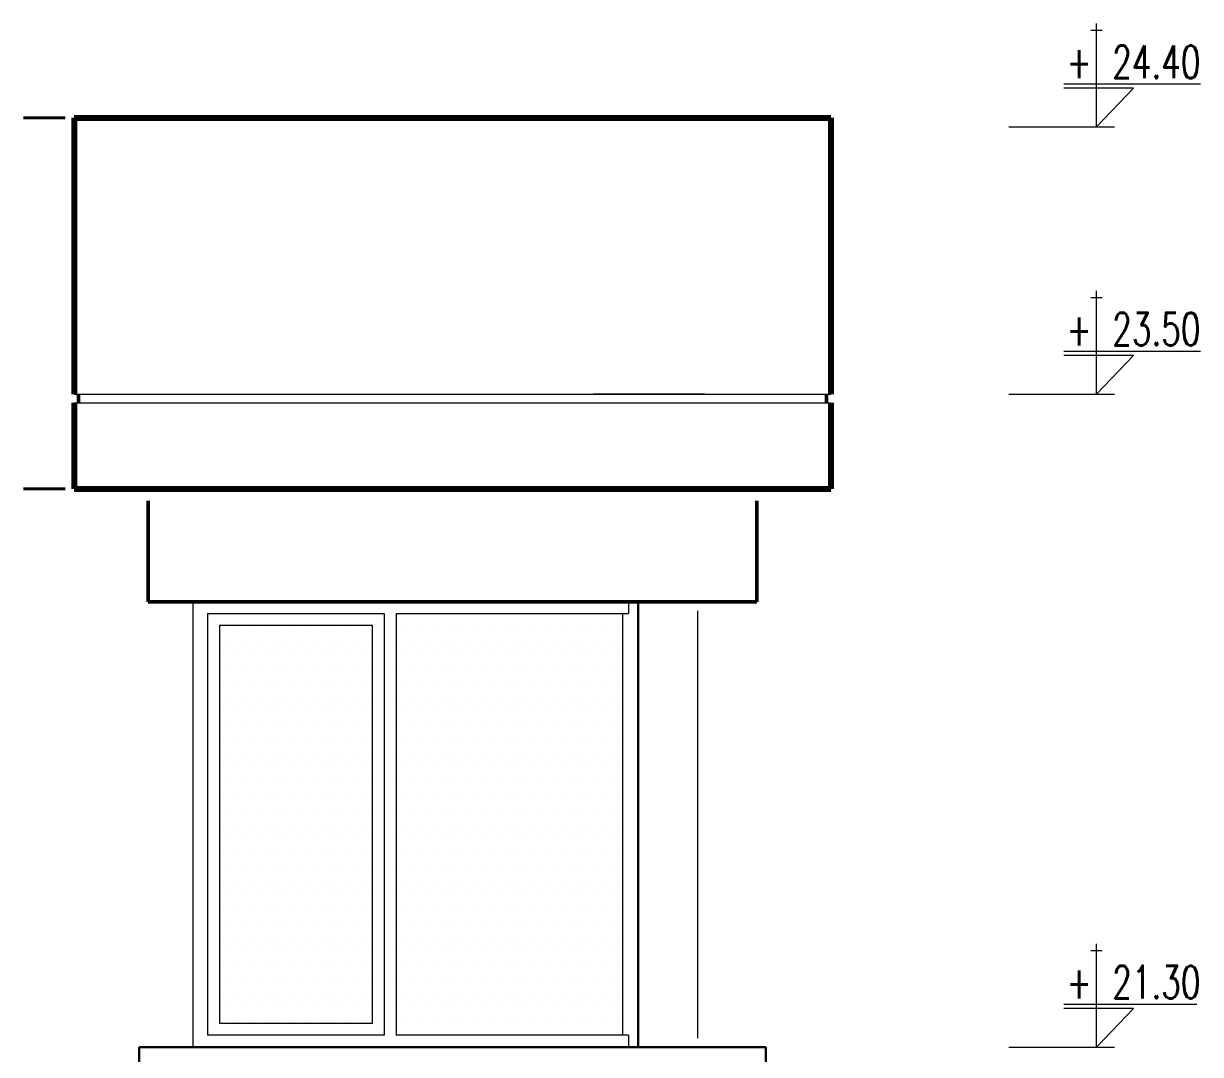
# Model space of a CAD drawing. Header units: millimetres. Extents: x 2016.56 to 2021.8, y 13721.83 to 13722.48.
# Drawn here: x 2020.2819 to 2020.3612, y 13722.3604 to 13722.4299 of the extents above; entities that cross this region are included whole.
import ezdxf

# ---------------------------------------------------------------- set-up
doc = ezdxf.new("R2010")
doc.units = ezdxf.units.MM
doc.linetypes.add('ACAD_ISO07W100', pattern=[3, 0, -3])
doc.layers.get('0').update_dxf_attribs({"lineweight": 20})
for name, color, linetype, lineweight in [('0.3', 150, 'Continuous', 30), ('0.5', 200, 'Continuous', 50), ('0.8', 6, 'Continuous', 80), ('DUVAR', 4, 'Continuous', 40), ('PENCERE', 3, 'Continuous', 13), ('TEFRİŞ', 11, 'Continuous', 9), ('TEXT', 7, 'Continuous', 20)]:
    doc.layers.add(name, color=color, linetype=linetype, lineweight=lineweight)
doc.styles.get("Standard").update_dxf_attribs({"font": 'txt.shx', "width": 0.7, "height": 11})

msp = doc.modelspace()

# ---------------------------------------------------------------- linework, layer by layer
for p, q in [((2020.293315, 13722.390938), (2020.293315, 13722.360938)), ((2020.322662, 13722.390938), (2020.322662, 13722.390138)), ((2020.294315, 13722.390138), (2020.306215, 13722.390138)), ((2020.294315, 13722.390138), (2020.294315, 13722.361738)), ((2020.306215, 13722.390138), (2020.306215, 13722.361738)), ((2020.307015, 13722.390138), (2020.307015, 13722.361738)), ((2020.307015, 13722.390138), (2020.322662, 13722.390138)), ((2020.322262, 13722.390138), (2020.322262, 13722.361738)), ((2020.305415, 13722.389338), (2020.295115, 13722.389338)), ((2020.295115, 13722.389338), (2020.295115, 13722.362538)), ((2020.305415, 13722.362538), (2020.305415, 13722.389338)), ((2020.295115, 13722.362538), (2020.305415, 13722.362538)), ((2020.306215, 13722.361738), (2020.294315, 13722.361738)), ((2020.322662, 13722.361738), (2020.307015, 13722.361738)), ((2020.322662, 13722.361738), (2020.322662, 13722.360938))]:
    msp.add_line(p, q)
at = {"layer": '0.3'}
for p, q in [((2020.323315, 13722.390938), (2020.323315, 13722.360938)), ((2020.289715, 13722.359938), (2020.289715, 13722.360938)), ((2020.331915, 13722.360938), (2020.289715, 13722.360938)), ((2020.331915, 13722.359938), (2020.331915, 13722.360938))]:
    msp.add_line(p, q, dxfattribs=at)
at = {"layer": '0.5'}
for p, q in [((2020.285615, 13722.404938), (2020.285615, 13722.404338)), ((2020.336015, 13722.404938), (2020.336015, 13722.404338)), ((2020.290315, 13722.397738), (2020.290315, 13722.390938)), ((2020.331315, 13722.397738), (2020.331315, 13722.390938)), ((2020.290315, 13722.390938), (2020.331315, 13722.390938)), ((2020.290315, 13722.390938), (2020.331315, 13722.390938))]:
    msp.add_line(p, q, dxfattribs=at)
at = {"layer": '0.8'}
for p, q in [((2020.285315, 13722.423538), (2020.285315, 13722.404938)), ((2020.285315, 13722.423538), (2020.336315, 13722.423538)), ((2020.336315, 13722.423538), (2020.336315, 13722.404938)), ((2020.285315, 13722.404338), (2020.285315, 13722.398538)), ((2020.336315, 13722.404338), (2020.336315, 13722.398538)), ((2020.285315, 13722.398538), (2020.336315, 13722.398538))]:
    msp.add_line(p, q, dxfattribs=at)
at = {"layer": 'DUVAR'}
for p, q in [((2020.284715, 13722.423538), (2020.281915, 13722.423538)), ((2020.284715, 13722.398538), (2020.281915, 13722.398538)), ((2020.295334, 13722.38929), (2020.295334, 13722.38929)), ((2020.296287, 13722.38929), (2020.296287, 13722.38929)), ((2020.297239, 13722.38929), (2020.297239, 13722.38929)), ((2020.298192, 13722.38929), (2020.298192, 13722.38929)), ((2020.299144, 13722.38929), (2020.299144, 13722.38929)), ((2020.300097, 13722.38929), (2020.300097, 13722.38929)), ((2020.301049, 13722.38929), (2020.301049, 13722.38929)), ((2020.302002, 13722.38929), (2020.302002, 13722.38929)), ((2020.302954, 13722.38929), (2020.302954, 13722.38929)), ((2020.303907, 13722.38929), (2020.303907, 13722.38929)), ((2020.304859, 13722.38929), (2020.304859, 13722.38929)), ((2020.307717, 13722.38929), (2020.307717, 13722.38929)), ((2020.308669, 13722.38929), (2020.308669, 13722.38929)), ((2020.309622, 13722.38929), (2020.309622, 13722.38929)), ((2020.310574, 13722.38929), (2020.310574, 13722.38929)), ((2020.311527, 13722.38929), (2020.311527, 13722.38929)), ((2020.312479, 13722.38929), (2020.312479, 13722.38929)), ((2020.313432, 13722.38929), (2020.313432, 13722.38929)), ((2020.314384, 13722.38929), (2020.314384, 13722.38929)), ((2020.315337, 13722.38929), (2020.315337, 13722.38929)), ((2020.316289, 13722.38929), (2020.316289, 13722.38929)), ((2020.317242, 13722.38929), (2020.317242, 13722.38929)), ((2020.318194, 13722.38929), (2020.318194, 13722.38929)), ((2020.319147, 13722.38929), (2020.319147, 13722.38929)), ((2020.320099, 13722.38929), (2020.320099, 13722.38929)), ((2020.321052, 13722.38929), (2020.321052, 13722.38929)), ((2020.322004, 13722.38929), (2020.322004, 13722.38929)), ((2020.29581, 13722.388338), (2020.29581, 13722.388338)), ((2020.296763, 13722.388338), (2020.296763, 13722.388338)), ((2020.297715, 13722.388338), (2020.297715, 13722.388338)), ((2020.298668, 13722.388338), (2020.298668, 13722.388338)), ((2020.29962, 13722.388338), (2020.29962, 13722.388338)), ((2020.300573, 13722.388338), (2020.300573, 13722.388338)), ((2020.301525, 13722.388338), (2020.301525, 13722.388338)), ((2020.302478, 13722.388338), (2020.302478, 13722.388338)), ((2020.30343, 13722.388338), (2020.30343, 13722.388338)), ((2020.304383, 13722.388338), (2020.304383, 13722.388338)), ((2020.305335, 13722.388338), (2020.305335, 13722.388338)), ((2020.30724, 13722.388338), (2020.30724, 13722.388338)), ((2020.308193, 13722.388338), (2020.308193, 13722.388338)), ((2020.309145, 13722.388338), (2020.309145, 13722.388338)), ((2020.310098, 13722.388338), (2020.310098, 13722.388338)), ((2020.31105, 13722.388338), (2020.31105, 13722.388338)), ((2020.312003, 13722.388338), (2020.312003, 13722.388338)), ((2020.312955, 13722.388338), (2020.312955, 13722.388338)), ((2020.313908, 13722.388338), (2020.313908, 13722.388338)), ((2020.31486, 13722.388338), (2020.31486, 13722.388338)), ((2020.315813, 13722.388338), (2020.315813, 13722.388338)), ((2020.316765, 13722.388338), (2020.316765, 13722.388338)), ((2020.317718, 13722.388338), (2020.317718, 13722.388338)), ((2020.31867, 13722.388338), (2020.31867, 13722.388338)), ((2020.319623, 13722.388338), (2020.319623, 13722.388338)), ((2020.320575, 13722.388338), (2020.320575, 13722.388338)), ((2020.321528, 13722.388338), (2020.321528, 13722.388338)), ((2020.295334, 13722.387385), (2020.295334, 13722.387385)), ((2020.296287, 13722.387385), (2020.296287, 13722.387385)), ((2020.297239, 13722.387385), (2020.297239, 13722.387385)), ((2020.298192, 13722.387385), (2020.298192, 13722.387385)), ((2020.299144, 13722.387385), (2020.299144, 13722.387385)), ((2020.300097, 13722.387385), (2020.300097, 13722.387385)), ((2020.301049, 13722.387385), (2020.301049, 13722.387385)), ((2020.302002, 13722.387385), (2020.302002, 13722.387385)), ((2020.302954, 13722.387385), (2020.302954, 13722.387385)), ((2020.303907, 13722.387385), (2020.303907, 13722.387385)), ((2020.304859, 13722.387385), (2020.304859, 13722.387385)), ((2020.307717, 13722.387385), (2020.307717, 13722.387385)), ((2020.308669, 13722.387385), (2020.308669, 13722.387385)), ((2020.309622, 13722.387385), (2020.309622, 13722.387385)), ((2020.310574, 13722.387385), (2020.310574, 13722.387385)), ((2020.311527, 13722.387385), (2020.311527, 13722.387385)), ((2020.312479, 13722.387385), (2020.312479, 13722.387385)), ((2020.313432, 13722.387385), (2020.313432, 13722.387385)), ((2020.314384, 13722.387385), (2020.314384, 13722.387385)), ((2020.315337, 13722.387385), (2020.315337, 13722.387385)), ((2020.316289, 13722.387385), (2020.316289, 13722.387385)), ((2020.317242, 13722.387385), (2020.317242, 13722.387385)), ((2020.318194, 13722.387385), (2020.318194, 13722.387385)), ((2020.319147, 13722.387385), (2020.319147, 13722.387385)), ((2020.320099, 13722.387385), (2020.320099, 13722.387385)), ((2020.321052, 13722.387385), (2020.321052, 13722.387385)), ((2020.322004, 13722.387385), (2020.322004, 13722.387385)), ((2020.29581, 13722.386433), (2020.29581, 13722.386433)), ((2020.296763, 13722.386433), (2020.296763, 13722.386433)), ((2020.297715, 13722.386433), (2020.297715, 13722.386433)), ((2020.298668, 13722.386433), (2020.298668, 13722.386433)), ((2020.29962, 13722.386433), (2020.29962, 13722.386433)), ((2020.300573, 13722.386433), (2020.300573, 13722.386433)), ((2020.301525, 13722.386433), (2020.301525, 13722.386433)), ((2020.302478, 13722.386433), (2020.302478, 13722.386433)), ((2020.30343, 13722.386433), (2020.30343, 13722.386433)), ((2020.304383, 13722.386433), (2020.304383, 13722.386433)), ((2020.305335, 13722.386433), (2020.305335, 13722.386433)), ((2020.30724, 13722.386433), (2020.30724, 13722.386433)), ((2020.308193, 13722.386433), (2020.308193, 13722.386433)), ((2020.309145, 13722.386433), (2020.309145, 13722.386433)), ((2020.310098, 13722.386433), (2020.310098, 13722.386433)), ((2020.31105, 13722.386433), (2020.31105, 13722.386433)), ((2020.312003, 13722.386433), (2020.312003, 13722.386433)), ((2020.312955, 13722.386433), (2020.312955, 13722.386433)), ((2020.313908, 13722.386433), (2020.313908, 13722.386433)), ((2020.31486, 13722.386433), (2020.31486, 13722.386433)), ((2020.315813, 13722.386433), (2020.315813, 13722.386433)), ((2020.316765, 13722.386433), (2020.316765, 13722.386433)), ((2020.317718, 13722.386433), (2020.317718, 13722.386433)), ((2020.31867, 13722.386433), (2020.31867, 13722.386433)), ((2020.319623, 13722.386433), (2020.319623, 13722.386433)), ((2020.320575, 13722.386433), (2020.320575, 13722.386433)), ((2020.321528, 13722.386433), (2020.321528, 13722.386433)), ((2020.295334, 13722.38548), (2020.295334, 13722.38548)), ((2020.296287, 13722.38548), (2020.296287, 13722.38548)), ((2020.297239, 13722.38548), (2020.297239, 13722.38548)), ((2020.298192, 13722.38548), (2020.298192, 13722.38548)), ((2020.299144, 13722.38548), (2020.299144, 13722.38548)), ((2020.300097, 13722.38548), (2020.300097, 13722.38548)), ((2020.301049, 13722.38548), (2020.301049, 13722.38548)), ((2020.302002, 13722.38548), (2020.302002, 13722.38548)), ((2020.302954, 13722.38548), (2020.302954, 13722.38548)), ((2020.303907, 13722.38548), (2020.303907, 13722.38548)), ((2020.304859, 13722.38548), (2020.304859, 13722.38548)), ((2020.307717, 13722.38548), (2020.307717, 13722.38548)), ((2020.308669, 13722.38548), (2020.308669, 13722.38548)), ((2020.309622, 13722.38548), (2020.309622, 13722.38548)), ((2020.310574, 13722.38548), (2020.310574, 13722.38548)), ((2020.311527, 13722.38548), (2020.311527, 13722.38548)), ((2020.312479, 13722.38548), (2020.312479, 13722.38548)), ((2020.313432, 13722.38548), (2020.313432, 13722.38548)), ((2020.314384, 13722.38548), (2020.314384, 13722.38548)), ((2020.315337, 13722.38548), (2020.315337, 13722.38548)), ((2020.316289, 13722.38548), (2020.316289, 13722.38548)), ((2020.317242, 13722.38548), (2020.317242, 13722.38548)), ((2020.318194, 13722.38548), (2020.318194, 13722.38548)), ((2020.319147, 13722.38548), (2020.319147, 13722.38548)), ((2020.320099, 13722.38548), (2020.320099, 13722.38548)), ((2020.321052, 13722.38548), (2020.321052, 13722.38548)), ((2020.322004, 13722.38548), (2020.322004, 13722.38548)), ((2020.29581, 13722.384528), (2020.29581, 13722.384528)), ((2020.296763, 13722.384528), (2020.296763, 13722.384528)), ((2020.297715, 13722.384528), (2020.297715, 13722.384528)), ((2020.298668, 13722.384528), (2020.298668, 13722.384528)), ((2020.29962, 13722.384528), (2020.29962, 13722.384528)), ((2020.300573, 13722.384528), (2020.300573, 13722.384528)), ((2020.301525, 13722.384528), (2020.301525, 13722.384528)), ((2020.302478, 13722.384528), (2020.302478, 13722.384528)), ((2020.30343, 13722.384528), (2020.30343, 13722.384528)), ((2020.304383, 13722.384528), (2020.304383, 13722.384528)), ((2020.305335, 13722.384528), (2020.305335, 13722.384528)), ((2020.30724, 13722.384528), (2020.30724, 13722.384528)), ((2020.308193, 13722.384528), (2020.308193, 13722.384528)), ((2020.309145, 13722.384528), (2020.309145, 13722.384528)), ((2020.310098, 13722.384528), (2020.310098, 13722.384528)), ((2020.31105, 13722.384528), (2020.31105, 13722.384528)), ((2020.312003, 13722.384528), (2020.312003, 13722.384528)), ((2020.312955, 13722.384528), (2020.312955, 13722.384528)), ((2020.313908, 13722.384528), (2020.313908, 13722.384528)), ((2020.31486, 13722.384528), (2020.31486, 13722.384528)), ((2020.315813, 13722.384528), (2020.315813, 13722.384528)), ((2020.316765, 13722.384528), (2020.316765, 13722.384528)), ((2020.317718, 13722.384528), (2020.317718, 13722.384528)), ((2020.31867, 13722.384528), (2020.31867, 13722.384528)), ((2020.319623, 13722.384528), (2020.319623, 13722.384528)), ((2020.320575, 13722.384528), (2020.320575, 13722.384528)), ((2020.321528, 13722.384528), (2020.321528, 13722.384528)), ((2020.295334, 13722.383575), (2020.295334, 13722.383575)), ((2020.296287, 13722.383575), (2020.296287, 13722.383575)), ((2020.297239, 13722.383575), (2020.297239, 13722.383575)), ((2020.298192, 13722.383575), (2020.298192, 13722.383575)), ((2020.299144, 13722.383575), (2020.299144, 13722.383575)), ((2020.300097, 13722.383575), (2020.300097, 13722.383575)), ((2020.301049, 13722.383575), (2020.301049, 13722.383575)), ((2020.302002, 13722.383575), (2020.302002, 13722.383575)), ((2020.302954, 13722.383575), (2020.302954, 13722.383575)), ((2020.303907, 13722.383575), (2020.303907, 13722.383575)), ((2020.304859, 13722.383575), (2020.304859, 13722.383575)), ((2020.307717, 13722.383575), (2020.307717, 13722.383575)), ((2020.308669, 13722.383575), (2020.308669, 13722.383575)), ((2020.309622, 13722.383575), (2020.309622, 13722.383575)), ((2020.310574, 13722.383575), (2020.310574, 13722.383575)), ((2020.311527, 13722.383575), (2020.311527, 13722.383575)), ((2020.312479, 13722.383575), (2020.312479, 13722.383575)), ((2020.313432, 13722.383575), (2020.313432, 13722.383575)), ((2020.314384, 13722.383575), (2020.314384, 13722.383575)), ((2020.315337, 13722.383575), (2020.315337, 13722.383575)), ((2020.316289, 13722.383575), (2020.316289, 13722.383575)), ((2020.317242, 13722.383575), (2020.317242, 13722.383575)), ((2020.318194, 13722.383575), (2020.318194, 13722.383575)), ((2020.319147, 13722.383575), (2020.319147, 13722.383575)), ((2020.320099, 13722.383575), (2020.320099, 13722.383575)), ((2020.321052, 13722.383575), (2020.321052, 13722.383575)), ((2020.322004, 13722.383575), (2020.322004, 13722.383575)), ((2020.29581, 13722.382623), (2020.29581, 13722.382623)), ((2020.296763, 13722.382623), (2020.296763, 13722.382623)), ((2020.297715, 13722.382623), (2020.297715, 13722.382623)), ((2020.298668, 13722.382623), (2020.298668, 13722.382623)), ((2020.29962, 13722.382623), (2020.29962, 13722.382623)), ((2020.300573, 13722.382623), (2020.300573, 13722.382623)), ((2020.301525, 13722.382623), (2020.301525, 13722.382623)), ((2020.302478, 13722.382623), (2020.302478, 13722.382623)), ((2020.30343, 13722.382623), (2020.30343, 13722.382623)), ((2020.304383, 13722.382623), (2020.304383, 13722.382623)), ((2020.305335, 13722.382623), (2020.305335, 13722.382623)), ((2020.30724, 13722.382623), (2020.30724, 13722.382623)), ((2020.308193, 13722.382623), (2020.308193, 13722.382623)), ((2020.309145, 13722.382623), (2020.309145, 13722.382623)), ((2020.310098, 13722.382623), (2020.310098, 13722.382623)), ((2020.31105, 13722.382623), (2020.31105, 13722.382623)), ((2020.312003, 13722.382623), (2020.312003, 13722.382623)), ((2020.312955, 13722.382623), (2020.312955, 13722.382623)), ((2020.313908, 13722.382623), (2020.313908, 13722.382623)), ((2020.31486, 13722.382623), (2020.31486, 13722.382623)), ((2020.315813, 13722.382623), (2020.315813, 13722.382623)), ((2020.316765, 13722.382623), (2020.316765, 13722.382623)), ((2020.317718, 13722.382623), (2020.317718, 13722.382623)), ((2020.31867, 13722.382623), (2020.31867, 13722.382623)), ((2020.319623, 13722.382623), (2020.319623, 13722.382623)), ((2020.320575, 13722.382623), (2020.320575, 13722.382623)), ((2020.321528, 13722.382623), (2020.321528, 13722.382623)), ((2020.295334, 13722.38167), (2020.295334, 13722.38167)), ((2020.296287, 13722.38167), (2020.296287, 13722.38167)), ((2020.297239, 13722.38167), (2020.297239, 13722.38167)), ((2020.298192, 13722.38167), (2020.298192, 13722.38167)), ((2020.299144, 13722.38167), (2020.299144, 13722.38167)), ((2020.300097, 13722.38167), (2020.300097, 13722.38167)), ((2020.301049, 13722.38167), (2020.301049, 13722.38167)), ((2020.302002, 13722.38167), (2020.302002, 13722.38167)), ((2020.302954, 13722.38167), (2020.302954, 13722.38167)), ((2020.303907, 13722.38167), (2020.303907, 13722.38167)), ((2020.304859, 13722.38167), (2020.304859, 13722.38167)), ((2020.307717, 13722.38167), (2020.307717, 13722.38167)), ((2020.308669, 13722.38167), (2020.308669, 13722.38167)), ((2020.309622, 13722.38167), (2020.309622, 13722.38167)), ((2020.310574, 13722.38167), (2020.310574, 13722.38167)), ((2020.311527, 13722.38167), (2020.311527, 13722.38167)), ((2020.312479, 13722.38167), (2020.312479, 13722.38167)), ((2020.313432, 13722.38167), (2020.313432, 13722.38167)), ((2020.314384, 13722.38167), (2020.314384, 13722.38167)), ((2020.315337, 13722.38167), (2020.315337, 13722.38167)), ((2020.316289, 13722.38167), (2020.316289, 13722.38167)), ((2020.317242, 13722.38167), (2020.317242, 13722.38167)), ((2020.318194, 13722.38167), (2020.318194, 13722.38167)), ((2020.319147, 13722.38167), (2020.319147, 13722.38167)), ((2020.320099, 13722.38167), (2020.320099, 13722.38167)), ((2020.321052, 13722.38167), (2020.321052, 13722.38167)), ((2020.322004, 13722.38167), (2020.322004, 13722.38167)), ((2020.29581, 13722.380718), (2020.29581, 13722.380718)), ((2020.296763, 13722.380718), (2020.296763, 13722.380718)), ((2020.297715, 13722.380718), (2020.297715, 13722.380718)), ((2020.298668, 13722.380718), (2020.298668, 13722.380718)), ((2020.29962, 13722.380718), (2020.29962, 13722.380718)), ((2020.300573, 13722.380718), (2020.300573, 13722.380718)), ((2020.301525, 13722.380718), (2020.301525, 13722.380718)), ((2020.302478, 13722.380718), (2020.302478, 13722.380718)), ((2020.30343, 13722.380718), (2020.30343, 13722.380718)), ((2020.304383, 13722.380718), (2020.304383, 13722.380718)), ((2020.305335, 13722.380718), (2020.305335, 13722.380718)), ((2020.30724, 13722.380718), (2020.30724, 13722.380718)), ((2020.308193, 13722.380718), (2020.308193, 13722.380718)), ((2020.309145, 13722.380718), (2020.309145, 13722.380718)), ((2020.310098, 13722.380718), (2020.310098, 13722.380718)), ((2020.31105, 13722.380718), (2020.31105, 13722.380718)), ((2020.312003, 13722.380718), (2020.312003, 13722.380718)), ((2020.312955, 13722.380718), (2020.312955, 13722.380718)), ((2020.313908, 13722.380718), (2020.313908, 13722.380718)), ((2020.31486, 13722.380718), (2020.31486, 13722.380718)), ((2020.315813, 13722.380718), (2020.315813, 13722.380718)), ((2020.316765, 13722.380718), (2020.316765, 13722.380718)), ((2020.317718, 13722.380718), (2020.317718, 13722.380718)), ((2020.31867, 13722.380718), (2020.31867, 13722.380718)), ((2020.319623, 13722.380718), (2020.319623, 13722.380718)), ((2020.320575, 13722.380718), (2020.320575, 13722.380718)), ((2020.321528, 13722.380718), (2020.321528, 13722.380718)), ((2020.295334, 13722.379765), (2020.295334, 13722.379765)), ((2020.296287, 13722.379765), (2020.296287, 13722.379765)), ((2020.297239, 13722.379765), (2020.297239, 13722.379765)), ((2020.298192, 13722.379765), (2020.298192, 13722.379765)), ((2020.299144, 13722.379765), (2020.299144, 13722.379765)), ((2020.300097, 13722.379765), (2020.300097, 13722.379765)), ((2020.301049, 13722.379765), (2020.301049, 13722.379765)), ((2020.302002, 13722.379765), (2020.302002, 13722.379765)), ((2020.302954, 13722.379765), (2020.302954, 13722.379765)), ((2020.303907, 13722.379765), (2020.303907, 13722.379765)), ((2020.304859, 13722.379765), (2020.304859, 13722.379765)), ((2020.307717, 13722.379765), (2020.307717, 13722.379765)), ((2020.308669, 13722.379765), (2020.308669, 13722.379765)), ((2020.309622, 13722.379765), (2020.309622, 13722.379765)), ((2020.310574, 13722.379765), (2020.310574, 13722.379765)), ((2020.311527, 13722.379765), (2020.311527, 13722.379765)), ((2020.312479, 13722.379765), (2020.312479, 13722.379765)), ((2020.313432, 13722.379765), (2020.313432, 13722.379765)), ((2020.314384, 13722.379765), (2020.314384, 13722.379765)), ((2020.315337, 13722.379765), (2020.315337, 13722.379765)), ((2020.316289, 13722.379765), (2020.316289, 13722.379765)), ((2020.317242, 13722.379765), (2020.317242, 13722.379765)), ((2020.318194, 13722.379765), (2020.318194, 13722.379765)), ((2020.319147, 13722.379765), (2020.319147, 13722.379765)), ((2020.320099, 13722.379765), (2020.320099, 13722.379765)), ((2020.321052, 13722.379765), (2020.321052, 13722.379765)), ((2020.322004, 13722.379765), (2020.322004, 13722.379765)), ((2020.29581, 13722.378813), (2020.29581, 13722.378813)), ((2020.296763, 13722.378813), (2020.296763, 13722.378813)), ((2020.297715, 13722.378813), (2020.297715, 13722.378813)), ((2020.298668, 13722.378813), (2020.298668, 13722.378813)), ((2020.29962, 13722.378813), (2020.29962, 13722.378813)), ((2020.300573, 13722.378813), (2020.300573, 13722.378813)), ((2020.301525, 13722.378813), (2020.301525, 13722.378813)), ((2020.302478, 13722.378813), (2020.302478, 13722.378813)), ((2020.30343, 13722.378813), (2020.30343, 13722.378813)), ((2020.304383, 13722.378813), (2020.304383, 13722.378813)), ((2020.305335, 13722.378813), (2020.305335, 13722.378813)), ((2020.30724, 13722.378813), (2020.30724, 13722.378813)), ((2020.308193, 13722.378813), (2020.308193, 13722.378813)), ((2020.309145, 13722.378813), (2020.309145, 13722.378813)), ((2020.310098, 13722.378813), (2020.310098, 13722.378813)), ((2020.31105, 13722.378813), (2020.31105, 13722.378813)), ((2020.312003, 13722.378813), (2020.312003, 13722.378813)), ((2020.312955, 13722.378813), (2020.312955, 13722.378813)), ((2020.313908, 13722.378813), (2020.313908, 13722.378813)), ((2020.31486, 13722.378813), (2020.31486, 13722.378813)), ((2020.315813, 13722.378813), (2020.315813, 13722.378813)), ((2020.316765, 13722.378813), (2020.316765, 13722.378813)), ((2020.317718, 13722.378813), (2020.317718, 13722.378813)), ((2020.31867, 13722.378813), (2020.31867, 13722.378813)), ((2020.319623, 13722.378813), (2020.319623, 13722.378813)), ((2020.320575, 13722.378813), (2020.320575, 13722.378813)), ((2020.321528, 13722.378813), (2020.321528, 13722.378813)), ((2020.295334, 13722.37786), (2020.295334, 13722.37786)), ((2020.296287, 13722.37786), (2020.296287, 13722.37786)), ((2020.297239, 13722.37786), (2020.297239, 13722.37786)), ((2020.298192, 13722.37786), (2020.298192, 13722.37786)), ((2020.299144, 13722.37786), (2020.299144, 13722.37786)), ((2020.300097, 13722.37786), (2020.300097, 13722.37786)), ((2020.301049, 13722.37786), (2020.301049, 13722.37786)), ((2020.302002, 13722.37786), (2020.302002, 13722.37786)), ((2020.302954, 13722.37786), (2020.302954, 13722.37786)), ((2020.303907, 13722.37786), (2020.303907, 13722.37786)), ((2020.304859, 13722.37786), (2020.304859, 13722.37786)), ((2020.307717, 13722.37786), (2020.307717, 13722.37786)), ((2020.308669, 13722.37786), (2020.308669, 13722.37786)), ((2020.309622, 13722.37786), (2020.309622, 13722.37786)), ((2020.310574, 13722.37786), (2020.310574, 13722.37786)), ((2020.311527, 13722.37786), (2020.311527, 13722.37786)), ((2020.312479, 13722.37786), (2020.312479, 13722.37786)), ((2020.313432, 13722.37786), (2020.313432, 13722.37786)), ((2020.314384, 13722.37786), (2020.314384, 13722.37786)), ((2020.315337, 13722.37786), (2020.315337, 13722.37786)), ((2020.316289, 13722.37786), (2020.316289, 13722.37786)), ((2020.317242, 13722.37786), (2020.317242, 13722.37786)), ((2020.318194, 13722.37786), (2020.318194, 13722.37786)), ((2020.319147, 13722.37786), (2020.319147, 13722.37786)), ((2020.320099, 13722.37786), (2020.320099, 13722.37786)), ((2020.321052, 13722.37786), (2020.321052, 13722.37786)), ((2020.322004, 13722.37786), (2020.322004, 13722.37786)), ((2020.29581, 13722.376908), (2020.29581, 13722.376908)), ((2020.296763, 13722.376908), (2020.296763, 13722.376908)), ((2020.297715, 13722.376908), (2020.297715, 13722.376908)), ((2020.298668, 13722.376908), (2020.298668, 13722.376908)), ((2020.29962, 13722.376908), (2020.29962, 13722.376908)), ((2020.300573, 13722.376908), (2020.300573, 13722.376908)), ((2020.301525, 13722.376908), (2020.301525, 13722.376908)), ((2020.302478, 13722.376908), (2020.302478, 13722.376908)), ((2020.30343, 13722.376908), (2020.30343, 13722.376908)), ((2020.304383, 13722.376908), (2020.304383, 13722.376908)), ((2020.305335, 13722.376908), (2020.305335, 13722.376908)), ((2020.30724, 13722.376908), (2020.30724, 13722.376908)), ((2020.308193, 13722.376908), (2020.308193, 13722.376908)), ((2020.309145, 13722.376908), (2020.309145, 13722.376908)), ((2020.310098, 13722.376908), (2020.310098, 13722.376908)), ((2020.31105, 13722.376908), (2020.31105, 13722.376908)), ((2020.312003, 13722.376908), (2020.312003, 13722.376908)), ((2020.312955, 13722.376908), (2020.312955, 13722.376908)), ((2020.313908, 13722.376908), (2020.313908, 13722.376908)), ((2020.31486, 13722.376908), (2020.31486, 13722.376908)), ((2020.315813, 13722.376908), (2020.315813, 13722.376908)), ((2020.316765, 13722.376908), (2020.316765, 13722.376908)), ((2020.317718, 13722.376908), (2020.317718, 13722.376908)), ((2020.31867, 13722.376908), (2020.31867, 13722.376908)), ((2020.319623, 13722.376908), (2020.319623, 13722.376908)), ((2020.320575, 13722.376908), (2020.320575, 13722.376908)), ((2020.321528, 13722.376908), (2020.321528, 13722.376908)), ((2020.295334, 13722.375955), (2020.295334, 13722.375955)), ((2020.296287, 13722.375955), (2020.296287, 13722.375955)), ((2020.297239, 13722.375955), (2020.297239, 13722.375955)), ((2020.298192, 13722.375955), (2020.298192, 13722.375955)), ((2020.299144, 13722.375955), (2020.299144, 13722.375955)), ((2020.300097, 13722.375955), (2020.300097, 13722.375955)), ((2020.301049, 13722.375955), (2020.301049, 13722.375955)), ((2020.302002, 13722.375955), (2020.302002, 13722.375955)), ((2020.302954, 13722.375955), (2020.302954, 13722.375955)), ((2020.303907, 13722.375955), (2020.303907, 13722.375955)), ((2020.304859, 13722.375955), (2020.304859, 13722.375955)), ((2020.307717, 13722.375955), (2020.307717, 13722.375955)), ((2020.308669, 13722.375955), (2020.308669, 13722.375955)), ((2020.309622, 13722.375955), (2020.309622, 13722.375955)), ((2020.310574, 13722.375955), (2020.310574, 13722.375955)), ((2020.311527, 13722.375955), (2020.311527, 13722.375955)), ((2020.312479, 13722.375955), (2020.312479, 13722.375955)), ((2020.313432, 13722.375955), (2020.313432, 13722.375955)), ((2020.314384, 13722.375955), (2020.314384, 13722.375955)), ((2020.315337, 13722.375955), (2020.315337, 13722.375955)), ((2020.316289, 13722.375955), (2020.316289, 13722.375955)), ((2020.317242, 13722.375955), (2020.317242, 13722.375955)), ((2020.318194, 13722.375955), (2020.318194, 13722.375955)), ((2020.319147, 13722.375955), (2020.319147, 13722.375955)), ((2020.320099, 13722.375955), (2020.320099, 13722.375955)), ((2020.321052, 13722.375955), (2020.321052, 13722.375955)), ((2020.322004, 13722.375955), (2020.322004, 13722.375955)), ((2020.29581, 13722.375003), (2020.29581, 13722.375003)), ((2020.296763, 13722.375003), (2020.296763, 13722.375003)), ((2020.297715, 13722.375003), (2020.297715, 13722.375003)), ((2020.298668, 13722.375003), (2020.298668, 13722.375003)), ((2020.29962, 13722.375003), (2020.29962, 13722.375003)), ((2020.300573, 13722.375003), (2020.300573, 13722.375003)), ((2020.301525, 13722.375003), (2020.301525, 13722.375003)), ((2020.302478, 13722.375003), (2020.302478, 13722.375003)), ((2020.30343, 13722.375003), (2020.30343, 13722.375003)), ((2020.304383, 13722.375003), (2020.304383, 13722.375003)), ((2020.305335, 13722.375003), (2020.305335, 13722.375003)), ((2020.30724, 13722.375003), (2020.30724, 13722.375003)), ((2020.308193, 13722.375003), (2020.308193, 13722.375003)), ((2020.309145, 13722.375003), (2020.309145, 13722.375003)), ((2020.310098, 13722.375003), (2020.310098, 13722.375003)), ((2020.31105, 13722.375003), (2020.31105, 13722.375003)), ((2020.312003, 13722.375003), (2020.312003, 13722.375003)), ((2020.312955, 13722.375003), (2020.312955, 13722.375003)), ((2020.313908, 13722.375003), (2020.313908, 13722.375003)), ((2020.31486, 13722.375003), (2020.31486, 13722.375003)), ((2020.315813, 13722.375003), (2020.315813, 13722.375003)), ((2020.316765, 13722.375003), (2020.316765, 13722.375003)), ((2020.317718, 13722.375003), (2020.317718, 13722.375003)), ((2020.31867, 13722.375003), (2020.31867, 13722.375003)), ((2020.319623, 13722.375003), (2020.319623, 13722.375003)), ((2020.320575, 13722.375003), (2020.320575, 13722.375003)), ((2020.321528, 13722.375003), (2020.321528, 13722.375003)), ((2020.295334, 13722.37405), (2020.295334, 13722.37405)), ((2020.296287, 13722.37405), (2020.296287, 13722.37405)), ((2020.297239, 13722.37405), (2020.297239, 13722.37405)), ((2020.298192, 13722.37405), (2020.298192, 13722.37405)), ((2020.299144, 13722.37405), (2020.299144, 13722.37405)), ((2020.300097, 13722.37405), (2020.300097, 13722.37405)), ((2020.301049, 13722.37405), (2020.301049, 13722.37405)), ((2020.302002, 13722.37405), (2020.302002, 13722.37405)), ((2020.302954, 13722.37405), (2020.302954, 13722.37405)), ((2020.303907, 13722.37405), (2020.303907, 13722.37405)), ((2020.304859, 13722.37405), (2020.304859, 13722.37405)), ((2020.307717, 13722.37405), (2020.307717, 13722.37405)), ((2020.308669, 13722.37405), (2020.308669, 13722.37405)), ((2020.309622, 13722.37405), (2020.309622, 13722.37405)), ((2020.310574, 13722.37405), (2020.310574, 13722.37405)), ((2020.311527, 13722.37405), (2020.311527, 13722.37405)), ((2020.312479, 13722.37405), (2020.312479, 13722.37405)), ((2020.313432, 13722.37405), (2020.313432, 13722.37405)), ((2020.314384, 13722.37405), (2020.314384, 13722.37405)), ((2020.315337, 13722.37405), (2020.315337, 13722.37405)), ((2020.316289, 13722.37405), (2020.316289, 13722.37405)), ((2020.317242, 13722.37405), (2020.317242, 13722.37405)), ((2020.318194, 13722.37405), (2020.318194, 13722.37405)), ((2020.319147, 13722.37405), (2020.319147, 13722.37405)), ((2020.320099, 13722.37405), (2020.320099, 13722.37405)), ((2020.321052, 13722.37405), (2020.321052, 13722.37405)), ((2020.322004, 13722.37405), (2020.322004, 13722.37405)), ((2020.29581, 13722.373098), (2020.29581, 13722.373098)), ((2020.296763, 13722.373098), (2020.296763, 13722.373098)), ((2020.297715, 13722.373098), (2020.297715, 13722.373098)), ((2020.298668, 13722.373098), (2020.298668, 13722.373098)), ((2020.29962, 13722.373098), (2020.29962, 13722.373098)), ((2020.300573, 13722.373098), (2020.300573, 13722.373098)), ((2020.301525, 13722.373098), (2020.301525, 13722.373098)), ((2020.302478, 13722.373098), (2020.302478, 13722.373098)), ((2020.30343, 13722.373098), (2020.30343, 13722.373098)), ((2020.304383, 13722.373098), (2020.304383, 13722.373098)), ((2020.305335, 13722.373098), (2020.305335, 13722.373098)), ((2020.30724, 13722.373098), (2020.30724, 13722.373098)), ((2020.308193, 13722.373098), (2020.308193, 13722.373098)), ((2020.309145, 13722.373098), (2020.309145, 13722.373098)), ((2020.310098, 13722.373098), (2020.310098, 13722.373098)), ((2020.31105, 13722.373098), (2020.31105, 13722.373098)), ((2020.312003, 13722.373098), (2020.312003, 13722.373098)), ((2020.312955, 13722.373098), (2020.312955, 13722.373098)), ((2020.313908, 13722.373098), (2020.313908, 13722.373098)), ((2020.31486, 13722.373098), (2020.31486, 13722.373098)), ((2020.315813, 13722.373098), (2020.315813, 13722.373098)), ((2020.316765, 13722.373098), (2020.316765, 13722.373098)), ((2020.317718, 13722.373098), (2020.317718, 13722.373098)), ((2020.31867, 13722.373098), (2020.31867, 13722.373098)), ((2020.319623, 13722.373098), (2020.319623, 13722.373098)), ((2020.320575, 13722.373098), (2020.320575, 13722.373098)), ((2020.321528, 13722.373098), (2020.321528, 13722.373098)), ((2020.295334, 13722.372145), (2020.295334, 13722.372145)), ((2020.296287, 13722.372145), (2020.296287, 13722.372145)), ((2020.297239, 13722.372145), (2020.297239, 13722.372145)), ((2020.298192, 13722.372145), (2020.298192, 13722.372145)), ((2020.299144, 13722.372145), (2020.299144, 13722.372145)), ((2020.300097, 13722.372145), (2020.300097, 13722.372145)), ((2020.301049, 13722.372145), (2020.301049, 13722.372145)), ((2020.302002, 13722.372145), (2020.302002, 13722.372145)), ((2020.302954, 13722.372145), (2020.302954, 13722.372145)), ((2020.303907, 13722.372145), (2020.303907, 13722.372145)), ((2020.304859, 13722.372145), (2020.304859, 13722.372145)), ((2020.307717, 13722.372145), (2020.307717, 13722.372145)), ((2020.308669, 13722.372145), (2020.308669, 13722.372145)), ((2020.309622, 13722.372145), (2020.309622, 13722.372145)), ((2020.310574, 13722.372145), (2020.310574, 13722.372145)), ((2020.311527, 13722.372145), (2020.311527, 13722.372145)), ((2020.312479, 13722.372145), (2020.312479, 13722.372145)), ((2020.313432, 13722.372145), (2020.313432, 13722.372145)), ((2020.314384, 13722.372145), (2020.314384, 13722.372145)), ((2020.315337, 13722.372145), (2020.315337, 13722.372145)), ((2020.316289, 13722.372145), (2020.316289, 13722.372145)), ((2020.317242, 13722.372145), (2020.317242, 13722.372145)), ((2020.318194, 13722.372145), (2020.318194, 13722.372145)), ((2020.319147, 13722.372145), (2020.319147, 13722.372145)), ((2020.320099, 13722.372145), (2020.320099, 13722.372145)), ((2020.321052, 13722.372145), (2020.321052, 13722.372145)), ((2020.322004, 13722.372145), (2020.322004, 13722.372145)), ((2020.29581, 13722.371193), (2020.29581, 13722.371193)), ((2020.296763, 13722.371193), (2020.296763, 13722.371193)), ((2020.297715, 13722.371193), (2020.297715, 13722.371193)), ((2020.298668, 13722.371193), (2020.298668, 13722.371193)), ((2020.29962, 13722.371193), (2020.29962, 13722.371193)), ((2020.300573, 13722.371193), (2020.300573, 13722.371193)), ((2020.301525, 13722.371193), (2020.301525, 13722.371193)), ((2020.302478, 13722.371193), (2020.302478, 13722.371193)), ((2020.30343, 13722.371193), (2020.30343, 13722.371193)), ((2020.304383, 13722.371193), (2020.304383, 13722.371193)), ((2020.305335, 13722.371193), (2020.305335, 13722.371193)), ((2020.30724, 13722.371193), (2020.30724, 13722.371193)), ((2020.308193, 13722.371193), (2020.308193, 13722.371193)), ((2020.309145, 13722.371193), (2020.309145, 13722.371193)), ((2020.310098, 13722.371193), (2020.310098, 13722.371193)), ((2020.31105, 13722.371193), (2020.31105, 13722.371193)), ((2020.312003, 13722.371193), (2020.312003, 13722.371193)), ((2020.312955, 13722.371193), (2020.312955, 13722.371193)), ((2020.313908, 13722.371193), (2020.313908, 13722.371193)), ((2020.31486, 13722.371193), (2020.31486, 13722.371193)), ((2020.315813, 13722.371193), (2020.315813, 13722.371193)), ((2020.316765, 13722.371193), (2020.316765, 13722.371193)), ((2020.317718, 13722.371193), (2020.317718, 13722.371193)), ((2020.31867, 13722.371193), (2020.31867, 13722.371193)), ((2020.319623, 13722.371193), (2020.319623, 13722.371193)), ((2020.320575, 13722.371193), (2020.320575, 13722.371193)), ((2020.321528, 13722.371193), (2020.321528, 13722.371193)), ((2020.295334, 13722.37024), (2020.295334, 13722.37024)), ((2020.296287, 13722.37024), (2020.296287, 13722.37024)), ((2020.297239, 13722.37024), (2020.297239, 13722.37024)), ((2020.298192, 13722.37024), (2020.298192, 13722.37024)), ((2020.299144, 13722.37024), (2020.299144, 13722.37024)), ((2020.300097, 13722.37024), (2020.300097, 13722.37024)), ((2020.301049, 13722.37024), (2020.301049, 13722.37024)), ((2020.302002, 13722.37024), (2020.302002, 13722.37024)), ((2020.302954, 13722.37024), (2020.302954, 13722.37024)), ((2020.303907, 13722.37024), (2020.303907, 13722.37024)), ((2020.304859, 13722.37024), (2020.304859, 13722.37024)), ((2020.307717, 13722.37024), (2020.307717, 13722.37024)), ((2020.308669, 13722.37024), (2020.308669, 13722.37024)), ((2020.309622, 13722.37024), (2020.309622, 13722.37024)), ((2020.310574, 13722.37024), (2020.310574, 13722.37024)), ((2020.311527, 13722.37024), (2020.311527, 13722.37024)), ((2020.312479, 13722.37024), (2020.312479, 13722.37024)), ((2020.313432, 13722.37024), (2020.313432, 13722.37024)), ((2020.314384, 13722.37024), (2020.314384, 13722.37024)), ((2020.315337, 13722.37024), (2020.315337, 13722.37024)), ((2020.316289, 13722.37024), (2020.316289, 13722.37024)), ((2020.317242, 13722.37024), (2020.317242, 13722.37024)), ((2020.318194, 13722.37024), (2020.318194, 13722.37024)), ((2020.319147, 13722.37024), (2020.319147, 13722.37024)), ((2020.320099, 13722.37024), (2020.320099, 13722.37024)), ((2020.321052, 13722.37024), (2020.321052, 13722.37024)), ((2020.322004, 13722.37024), (2020.322004, 13722.37024)), ((2020.29581, 13722.369288), (2020.29581, 13722.369288)), ((2020.296763, 13722.369288), (2020.296763, 13722.369288)), ((2020.297715, 13722.369288), (2020.297715, 13722.369288)), ((2020.298668, 13722.369288), (2020.298668, 13722.369288)), ((2020.29962, 13722.369288), (2020.29962, 13722.369288)), ((2020.300573, 13722.369288), (2020.300573, 13722.369288)), ((2020.301525, 13722.369288), (2020.301525, 13722.369288)), ((2020.302478, 13722.369288), (2020.302478, 13722.369288)), ((2020.30343, 13722.369288), (2020.30343, 13722.369288)), ((2020.304383, 13722.369288), (2020.304383, 13722.369288)), ((2020.305335, 13722.369288), (2020.305335, 13722.369288)), ((2020.30724, 13722.369288), (2020.30724, 13722.369288)), ((2020.308193, 13722.369288), (2020.308193, 13722.369288)), ((2020.309145, 13722.369288), (2020.309145, 13722.369288)), ((2020.310098, 13722.369288), (2020.310098, 13722.369288)), ((2020.31105, 13722.369288), (2020.31105, 13722.369288)), ((2020.312003, 13722.369288), (2020.312003, 13722.369288)), ((2020.312955, 13722.369288), (2020.312955, 13722.369288)), ((2020.313908, 13722.369288), (2020.313908, 13722.369288)), ((2020.31486, 13722.369288), (2020.31486, 13722.369288)), ((2020.315813, 13722.369288), (2020.315813, 13722.369288)), ((2020.316765, 13722.369288), (2020.316765, 13722.369288)), ((2020.317718, 13722.369288), (2020.317718, 13722.369288)), ((2020.31867, 13722.369288), (2020.31867, 13722.369288)), ((2020.319623, 13722.369288), (2020.319623, 13722.369288)), ((2020.320575, 13722.369288), (2020.320575, 13722.369288)), ((2020.321528, 13722.369288), (2020.321528, 13722.369288)), ((2020.295334, 13722.368335), (2020.295334, 13722.368335)), ((2020.296287, 13722.368335), (2020.296287, 13722.368335)), ((2020.297239, 13722.368335), (2020.297239, 13722.368335)), ((2020.298192, 13722.368335), (2020.298192, 13722.368335)), ((2020.299144, 13722.368335), (2020.299144, 13722.368335)), ((2020.300097, 13722.368335), (2020.300097, 13722.368335)), ((2020.301049, 13722.368335), (2020.301049, 13722.368335)), ((2020.302002, 13722.368335), (2020.302002, 13722.368335)), ((2020.302954, 13722.368335), (2020.302954, 13722.368335)), ((2020.303907, 13722.368335), (2020.303907, 13722.368335)), ((2020.304859, 13722.368335), (2020.304859, 13722.368335)), ((2020.307717, 13722.368335), (2020.307717, 13722.368335)), ((2020.308669, 13722.368335), (2020.308669, 13722.368335)), ((2020.309622, 13722.368335), (2020.309622, 13722.368335)), ((2020.310574, 13722.368335), (2020.310574, 13722.368335)), ((2020.311527, 13722.368335), (2020.311527, 13722.368335)), ((2020.312479, 13722.368335), (2020.312479, 13722.368335)), ((2020.313432, 13722.368335), (2020.313432, 13722.368335)), ((2020.314384, 13722.368335), (2020.314384, 13722.368335)), ((2020.315337, 13722.368335), (2020.315337, 13722.368335)), ((2020.316289, 13722.368335), (2020.316289, 13722.368335)), ((2020.317242, 13722.368335), (2020.317242, 13722.368335)), ((2020.318194, 13722.368335), (2020.318194, 13722.368335)), ((2020.319147, 13722.368335), (2020.319147, 13722.368335)), ((2020.320099, 13722.368335), (2020.320099, 13722.368335)), ((2020.321052, 13722.368335), (2020.321052, 13722.368335)), ((2020.322004, 13722.368335), (2020.322004, 13722.368335)), ((2020.29581, 13722.367383), (2020.29581, 13722.367383)), ((2020.296763, 13722.367383), (2020.296763, 13722.367383)), ((2020.297715, 13722.367383), (2020.297715, 13722.367383)), ((2020.298668, 13722.367383), (2020.298668, 13722.367383)), ((2020.29962, 13722.367383), (2020.29962, 13722.367383)), ((2020.300573, 13722.367383), (2020.300573, 13722.367383)), ((2020.301525, 13722.367383), (2020.301525, 13722.367383)), ((2020.302478, 13722.367383), (2020.302478, 13722.367383)), ((2020.30343, 13722.367383), (2020.30343, 13722.367383)), ((2020.304383, 13722.367383), (2020.304383, 13722.367383)), ((2020.305335, 13722.367383), (2020.305335, 13722.367383)), ((2020.30724, 13722.367383), (2020.30724, 13722.367383)), ((2020.308193, 13722.367383), (2020.308193, 13722.367383)), ((2020.309145, 13722.367383), (2020.309145, 13722.367383)), ((2020.310098, 13722.367383), (2020.310098, 13722.367383)), ((2020.31105, 13722.367383), (2020.31105, 13722.367383)), ((2020.312003, 13722.367383), (2020.312003, 13722.367383)), ((2020.312955, 13722.367383), (2020.312955, 13722.367383)), ((2020.313908, 13722.367383), (2020.313908, 13722.367383)), ((2020.31486, 13722.367383), (2020.31486, 13722.367383)), ((2020.315813, 13722.367383), (2020.315813, 13722.367383)), ((2020.316765, 13722.367383), (2020.316765, 13722.367383)), ((2020.317718, 13722.367383), (2020.317718, 13722.367383)), ((2020.31867, 13722.367383), (2020.31867, 13722.367383)), ((2020.319623, 13722.367383), (2020.319623, 13722.367383)), ((2020.320575, 13722.367383), (2020.320575, 13722.367383)), ((2020.321528, 13722.367383), (2020.321528, 13722.367383)), ((2020.295334, 13722.36643), (2020.295334, 13722.36643)), ((2020.296287, 13722.36643), (2020.296287, 13722.36643)), ((2020.297239, 13722.36643), (2020.297239, 13722.36643)), ((2020.298192, 13722.36643), (2020.298192, 13722.36643)), ((2020.299144, 13722.36643), (2020.299144, 13722.36643)), ((2020.300097, 13722.36643), (2020.300097, 13722.36643)), ((2020.301049, 13722.36643), (2020.301049, 13722.36643)), ((2020.302002, 13722.36643), (2020.302002, 13722.36643)), ((2020.302954, 13722.36643), (2020.302954, 13722.36643)), ((2020.303907, 13722.36643), (2020.303907, 13722.36643)), ((2020.304859, 13722.36643), (2020.304859, 13722.36643)), ((2020.307717, 13722.36643), (2020.307717, 13722.36643)), ((2020.308669, 13722.36643), (2020.308669, 13722.36643)), ((2020.309622, 13722.36643), (2020.309622, 13722.36643)), ((2020.310574, 13722.36643), (2020.310574, 13722.36643)), ((2020.311527, 13722.36643), (2020.311527, 13722.36643)), ((2020.312479, 13722.36643), (2020.312479, 13722.36643)), ((2020.313432, 13722.36643), (2020.313432, 13722.36643)), ((2020.314384, 13722.36643), (2020.314384, 13722.36643)), ((2020.315337, 13722.36643), (2020.315337, 13722.36643)), ((2020.316289, 13722.36643), (2020.316289, 13722.36643)), ((2020.317242, 13722.36643), (2020.317242, 13722.36643)), ((2020.318194, 13722.36643), (2020.318194, 13722.36643)), ((2020.319147, 13722.36643), (2020.319147, 13722.36643)), ((2020.320099, 13722.36643), (2020.320099, 13722.36643)), ((2020.321052, 13722.36643), (2020.321052, 13722.36643)), ((2020.322004, 13722.36643), (2020.322004, 13722.36643)), ((2020.29581, 13722.365478), (2020.29581, 13722.365478)), ((2020.296763, 13722.365478), (2020.296763, 13722.365478)), ((2020.297715, 13722.365478), (2020.297715, 13722.365478)), ((2020.298668, 13722.365478), (2020.298668, 13722.365478)), ((2020.29962, 13722.365478), (2020.29962, 13722.365478)), ((2020.300573, 13722.365478), (2020.300573, 13722.365478)), ((2020.301525, 13722.365478), (2020.301525, 13722.365478)), ((2020.302478, 13722.365478), (2020.302478, 13722.365478)), ((2020.30343, 13722.365478), (2020.30343, 13722.365478)), ((2020.304383, 13722.365478), (2020.304383, 13722.365478)), ((2020.305335, 13722.365478), (2020.305335, 13722.365478)), ((2020.30724, 13722.365478), (2020.30724, 13722.365478)), ((2020.308193, 13722.365478), (2020.308193, 13722.365478)), ((2020.309145, 13722.365478), (2020.309145, 13722.365478)), ((2020.310098, 13722.365478), (2020.310098, 13722.365478)), ((2020.31105, 13722.365478), (2020.31105, 13722.365478)), ((2020.312003, 13722.365478), (2020.312003, 13722.365478)), ((2020.312955, 13722.365478), (2020.312955, 13722.365478)), ((2020.313908, 13722.365478), (2020.313908, 13722.365478)), ((2020.31486, 13722.365478), (2020.31486, 13722.365478)), ((2020.315813, 13722.365478), (2020.315813, 13722.365478)), ((2020.316765, 13722.365478), (2020.316765, 13722.365478)), ((2020.317718, 13722.365478), (2020.317718, 13722.365478)), ((2020.31867, 13722.365478), (2020.31867, 13722.365478)), ((2020.319623, 13722.365478), (2020.319623, 13722.365478)), ((2020.320575, 13722.365478), (2020.320575, 13722.365478)), ((2020.321528, 13722.365478), (2020.321528, 13722.365478)), ((2020.295334, 13722.364525), (2020.295334, 13722.364525)), ((2020.296287, 13722.364525), (2020.296287, 13722.364525)), ((2020.297239, 13722.364525), (2020.297239, 13722.364525)), ((2020.298192, 13722.364525), (2020.298192, 13722.364525)), ((2020.299144, 13722.364525), (2020.299144, 13722.364525)), ((2020.300097, 13722.364525), (2020.300097, 13722.364525)), ((2020.301049, 13722.364525), (2020.301049, 13722.364525)), ((2020.302002, 13722.364525), (2020.302002, 13722.364525)), ((2020.302954, 13722.364525), (2020.302954, 13722.364525)), ((2020.303907, 13722.364525), (2020.303907, 13722.364525)), ((2020.304859, 13722.364525), (2020.304859, 13722.364525)), ((2020.307717, 13722.364525), (2020.307717, 13722.364525)), ((2020.308669, 13722.364525), (2020.308669, 13722.364525)), ((2020.309622, 13722.364525), (2020.309622, 13722.364525)), ((2020.310574, 13722.364525), (2020.310574, 13722.364525)), ((2020.311527, 13722.364525), (2020.311527, 13722.364525)), ((2020.312479, 13722.364525), (2020.312479, 13722.364525)), ((2020.313432, 13722.364525), (2020.313432, 13722.364525)), ((2020.314384, 13722.364525), (2020.314384, 13722.364525)), ((2020.315337, 13722.364525), (2020.315337, 13722.364525)), ((2020.316289, 13722.364525), (2020.316289, 13722.364525)), ((2020.317242, 13722.364525), (2020.317242, 13722.364525)), ((2020.318194, 13722.364525), (2020.318194, 13722.364525)), ((2020.319147, 13722.364525), (2020.319147, 13722.364525)), ((2020.320099, 13722.364525), (2020.320099, 13722.364525)), ((2020.321052, 13722.364525), (2020.321052, 13722.364525)), ((2020.322004, 13722.364525), (2020.322004, 13722.364525)), ((2020.29581, 13722.363573), (2020.29581, 13722.363573)), ((2020.296763, 13722.363573), (2020.296763, 13722.363573)), ((2020.297715, 13722.363573), (2020.297715, 13722.363573)), ((2020.298668, 13722.363573), (2020.298668, 13722.363573)), ((2020.29962, 13722.363573), (2020.29962, 13722.363573)), ((2020.300573, 13722.363573), (2020.300573, 13722.363573)), ((2020.301525, 13722.363573), (2020.301525, 13722.363573)), ((2020.302478, 13722.363573), (2020.302478, 13722.363573)), ((2020.30343, 13722.363573), (2020.30343, 13722.363573)), ((2020.304383, 13722.363573), (2020.304383, 13722.363573)), ((2020.305335, 13722.363573), (2020.305335, 13722.363573)), ((2020.30724, 13722.363573), (2020.30724, 13722.363573)), ((2020.308193, 13722.363573), (2020.308193, 13722.363573)), ((2020.309145, 13722.363573), (2020.309145, 13722.363573)), ((2020.310098, 13722.363573), (2020.310098, 13722.363573)), ((2020.31105, 13722.363573), (2020.31105, 13722.363573)), ((2020.312003, 13722.363573), (2020.312003, 13722.363573)), ((2020.312955, 13722.363573), (2020.312955, 13722.363573)), ((2020.313908, 13722.363573), (2020.313908, 13722.363573)), ((2020.31486, 13722.363573), (2020.31486, 13722.363573)), ((2020.315813, 13722.363573), (2020.315813, 13722.363573)), ((2020.316765, 13722.363573), (2020.316765, 13722.363573)), ((2020.317718, 13722.363573), (2020.317718, 13722.363573)), ((2020.31867, 13722.363573), (2020.31867, 13722.363573)), ((2020.319623, 13722.363573), (2020.319623, 13722.363573)), ((2020.320575, 13722.363573), (2020.320575, 13722.363573)), ((2020.321528, 13722.363573), (2020.321528, 13722.363573)), ((2020.295334, 13722.36262), (2020.295334, 13722.36262)), ((2020.296287, 13722.36262), (2020.296287, 13722.36262)), ((2020.297239, 13722.36262), (2020.297239, 13722.36262)), ((2020.298192, 13722.36262), (2020.298192, 13722.36262)), ((2020.299144, 13722.36262), (2020.299144, 13722.36262)), ((2020.300097, 13722.36262), (2020.300097, 13722.36262)), ((2020.301049, 13722.36262), (2020.301049, 13722.36262)), ((2020.302002, 13722.36262), (2020.302002, 13722.36262)), ((2020.302954, 13722.36262), (2020.302954, 13722.36262)), ((2020.303907, 13722.36262), (2020.303907, 13722.36262)), ((2020.304859, 13722.36262), (2020.304859, 13722.36262)), ((2020.307717, 13722.36262), (2020.307717, 13722.36262)), ((2020.308669, 13722.36262), (2020.308669, 13722.36262)), ((2020.309622, 13722.36262), (2020.309622, 13722.36262)), ((2020.310574, 13722.36262), (2020.310574, 13722.36262)), ((2020.311527, 13722.36262), (2020.311527, 13722.36262)), ((2020.312479, 13722.36262), (2020.312479, 13722.36262)), ((2020.313432, 13722.36262), (2020.313432, 13722.36262)), ((2020.314384, 13722.36262), (2020.314384, 13722.36262)), ((2020.315337, 13722.36262), (2020.315337, 13722.36262)), ((2020.316289, 13722.36262), (2020.316289, 13722.36262)), ((2020.317242, 13722.36262), (2020.317242, 13722.36262)), ((2020.318194, 13722.36262), (2020.318194, 13722.36262)), ((2020.319147, 13722.36262), (2020.319147, 13722.36262)), ((2020.320099, 13722.36262), (2020.320099, 13722.36262)), ((2020.321052, 13722.36262), (2020.321052, 13722.36262)), ((2020.322004, 13722.36262), (2020.322004, 13722.36262))]:
    msp.add_line(p, q, dxfattribs=at)
at = {"layer": 'PENCERE'}
for p, q in [((2020.285315, 13722.404938), (2020.336315, 13722.404938)), ((2020.285315, 13722.404338), (2020.336315, 13722.404338))]:
    msp.add_line(p, q, dxfattribs=at)
at = {"layer": 'PENCERE', "linetype": 'ACAD_ISO07W100'}
msp.add_line((2020.327809, 13722.404938), (2020.320346, 13722.404938), dxfattribs=at)
at = {"layer": 'TEFRİŞ'}
msp.add_line((2020.327315, 13722.390338), (2020.327315, 13722.361538), dxfattribs=at)
at = {"layer": 'TEXT'}
for p, q in [((2020.354209, 13722.422938), (2020.354209, 13722.429899)), ((2020.353826, 13722.42945), (2020.354578, 13722.42945)), ((2020.361207, 13722.425811), (2020.352007, 13722.425811)), ((2020.356702, 13722.425543), (2020.352007, 13722.425543)), ((2020.354209, 13722.422938), (2020.356702, 13722.425543)), ((2020.348298, 13722.422938), (2020.355405, 13722.422938)), ((2020.353826, 13722.41145), (2020.354578, 13722.41145)), ((2020.354209, 13722.404938), (2020.354209, 13722.411899)), ((2020.361207, 13722.407811), (2020.352007, 13722.407811)), ((2020.356702, 13722.407543), (2020.352007, 13722.407543)), ((2020.354209, 13722.404938), (2020.356702, 13722.407543)), ((2020.348298, 13722.404938), (2020.355405, 13722.404938)), ((2020.354209, 13722.360938), (2020.354209, 13722.367899)), ((2020.353826, 13722.36745), (2020.354578, 13722.36745)), ((2020.360953, 13722.363811), (2020.352007, 13722.363811)), ((2020.356702, 13722.363543), (2020.352007, 13722.363543)), ((2020.354209, 13722.360938), (2020.356702, 13722.363543)), ((2020.348298, 13722.360938), (2020.355405, 13722.360938))]:
    msp.add_line(p, q, dxfattribs=at)

# ---------------------------------------------------------------- texts
at = {"layer": 'TEXT', "width": 0.7}
for s, p in [('+ 24.40', (2020.352177, 13722.426211)), ('+ 23.50', (2020.352177, 13722.408211)), ('+ 21.30', (2020.352177, 13722.364211))]:
    msp.add_text(s, height=0.0022, dxfattribs=at).set_placement(p)

doc.saveas('drawing.dxf')
